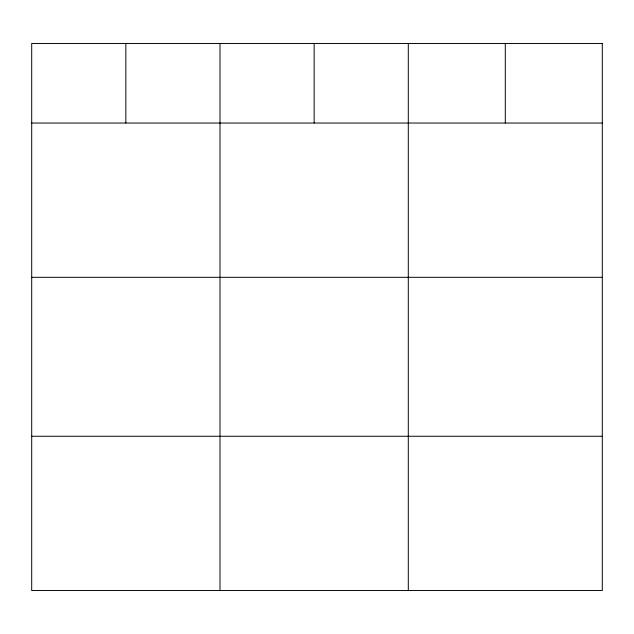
<?xml version="1.0" encoding="UTF-8"?>
<svg xmlns="http://www.w3.org/2000/svg" width="634" height="634" viewBox="0 0 634 634"><rect width="100%" height="100%" fill="white"/><g stroke="black" fill="none" stroke-linecap="round" stroke-linejoin="round"><path stroke-width="0.95" d="M31.7 123.036L602.3 123.036M31.7 277.312L602.3 277.312M31.7 436.255L602.3 436.255M505.298 43.469L505.298 123.036M408.296 43.469L408.296 590.531M314.147 43.469L314.147 123.036M219.998 43.469L219.998 590.531M125.849 43.469L125.849 123.036M602.3 43.469L31.7 43.469L31.7 590.531L602.3 590.531L602.3 43.469"/></g></svg>
